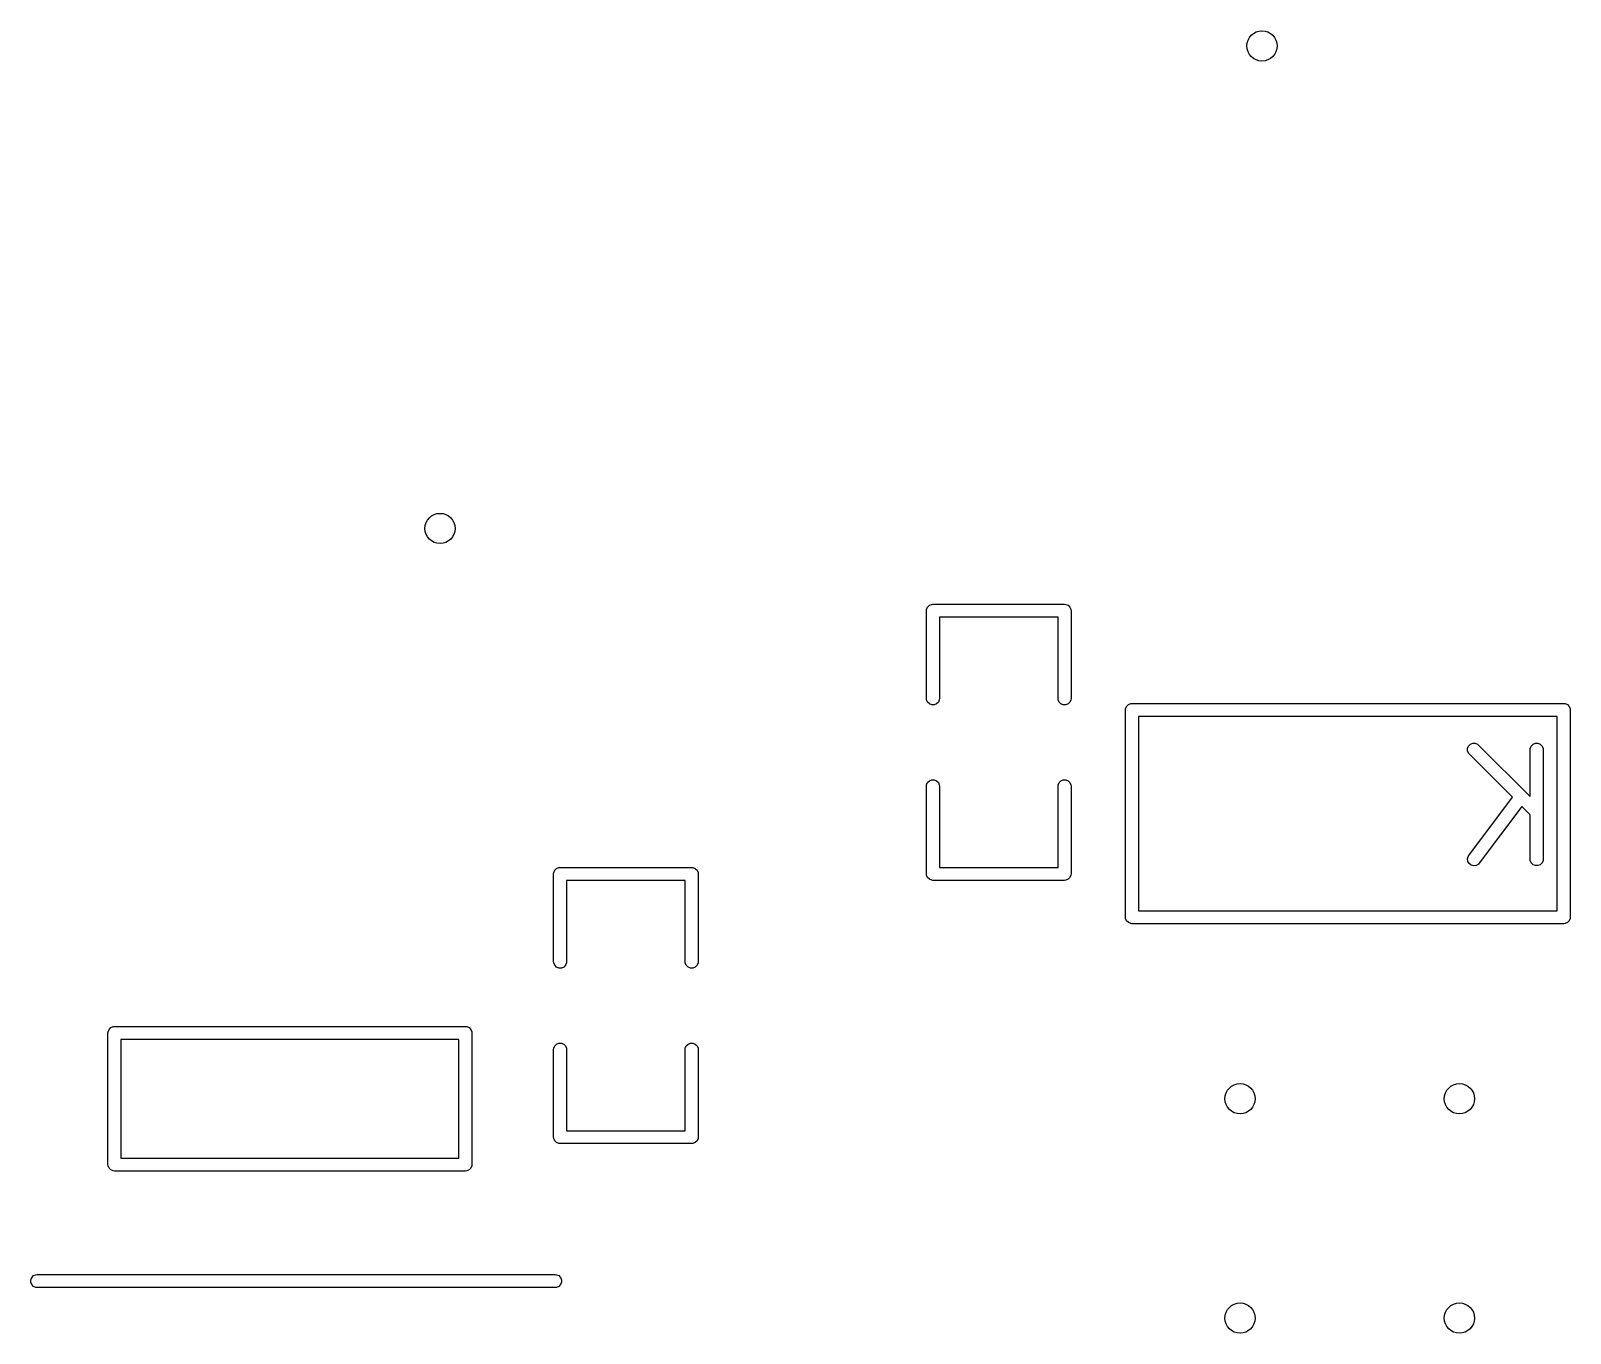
# Model space of a CAD drawing. Extents: x -2.1 to 1.75, y 0.25 to 2.72.
# Drawn here: x 1.049 to 1.751, y 2.038 to 2.632 of the extents above; entities that cross this region are included whole.
import ezdxf

# ---------------------------------------------------------------- set-up
doc = ezdxf.new("R2010")
doc.units = 0
doc.header["$MEASUREMENT"] = 0
doc.layers.add('BLACK', color=7, linetype='CONTINUOUS')

msp = doc.modelspace()

# ---------------------------------------------------------------- linework, layer by layer
at = {"layer": 'BLACK', "linetype": 'CONTINUOUS'}
for p, q in [((1.45705, 2.3675), (1.4571, 2.36808)), ((1.45705, 2.3275), (1.45705, 2.3675)), ((1.4571, 2.36808), (1.45754, 2.36914)), ((1.45754, 2.36914), (1.45836, 2.36996)), ((1.45836, 2.36996), (1.45942, 2.3704)), ((1.45942, 2.3704), (1.46, 2.37045)), ((1.46, 2.37045), (1.52, 2.37045)), ((1.52, 2.37045), (1.52058, 2.3704)), ((1.52058, 2.3704), (1.52164, 2.36996)), ((1.52164, 2.36996), (1.52246, 2.36914)), ((1.52246, 2.36914), (1.5229, 2.36808)), ((1.5229, 2.36808), (1.52295, 2.3675)), ((1.52295, 2.3675), (1.52295, 2.3275)), ((1.51705, 2.36455), (1.46295, 2.36455)), ((1.46295, 2.36455), (1.46295, 2.3275)), ((1.51705, 2.3275), (1.51705, 2.36455)), ((1.4571, 2.32692), (1.45705, 2.3275)), ((1.45754, 2.32586), (1.4571, 2.32692)), ((1.45836, 2.32504), (1.45754, 2.32586)), ((1.45942, 2.3246), (1.45836, 2.32504)), ((1.46058, 2.3246), (1.45942, 2.3246)), ((1.46164, 2.32504), (1.46058, 2.3246)), ((1.46246, 2.32586), (1.46164, 2.32504)), ((1.4629, 2.32692), (1.46246, 2.32586)), ((1.46295, 2.3275), (1.4629, 2.32692)), ((1.5171, 2.32692), (1.51705, 2.3275)), ((1.51754, 2.32586), (1.5171, 2.32692)), ((1.51836, 2.32504), (1.51754, 2.32586)), ((1.51942, 2.3246), (1.51836, 2.32504)), ((1.52058, 2.3246), (1.51942, 2.3246)), ((1.52164, 2.32504), (1.52058, 2.3246)), ((1.52246, 2.32586), (1.52164, 2.32504)), ((1.5229, 2.32692), (1.52246, 2.32586)), ((1.52295, 2.3275), (1.5229, 2.32692)), ((1.54781, 2.32282), (1.54825, 2.32388)), ((1.54825, 2.32388), (1.54907, 2.3247)), ((1.54907, 2.3247), (1.55013, 2.32514)), ((1.55013, 2.32514), (1.55071, 2.3252)), ((1.55071, 2.3252), (1.74756, 2.3252)), ((1.74756, 2.3252), (1.74814, 2.32514)), ((1.74814, 2.32514), (1.7492, 2.3247)), ((1.7492, 2.3247), (1.75001, 2.32388)), ((1.75001, 2.32388), (1.75046, 2.32282)), ((1.54776, 2.32224), (1.54781, 2.32282)), ((1.54776, 2.22776), (1.54776, 2.32224)), ((1.55366, 2.31929), (1.55366, 2.23071)), ((1.74461, 2.31929), (1.55366, 2.31929)), ((1.74461, 2.23071), (1.74461, 2.31929)), ((1.75046, 2.32282), (1.75051, 2.32224)), ((1.75051, 2.32224), (1.75051, 2.22776)), ((1.70376, 2.30475), (1.7042, 2.30582)), ((1.70376, 2.3036), (1.70376, 2.30475)), ((1.7042, 2.30254), (1.70376, 2.3036)), ((1.7042, 2.30582), (1.70502, 2.30663)), ((1.70457, 2.30209), (1.7042, 2.30254)), ((1.72419, 2.28247), (1.70457, 2.30209)), ((1.70502, 2.30663), (1.70608, 2.30707)), ((1.70608, 2.30707), (1.70723, 2.30707)), ((1.70723, 2.30707), (1.7083, 2.30663)), ((1.7083, 2.30663), (1.70875, 2.30626)), ((1.70875, 2.30626), (1.73228, 2.28273)), ((1.73228, 2.30418), (1.73233, 2.30475)), ((1.73228, 2.28273), (1.73228, 2.30418)), ((1.73233, 2.30475), (1.73277, 2.30582)), ((1.73277, 2.30582), (1.73359, 2.30663)), ((1.73359, 2.30663), (1.73465, 2.30707)), ((1.73465, 2.30707), (1.73581, 2.30707)), ((1.73581, 2.30707), (1.73687, 2.30663)), ((1.73687, 2.30663), (1.73768, 2.30582)), ((1.73768, 2.30582), (1.73813, 2.30475)), ((1.73813, 2.30475), (1.73818, 2.30418)), ((1.73818, 2.30418), (1.73818, 2.25418)), ((1.45705, 2.2875), (1.4571, 2.28808)), ((1.4571, 2.28808), (1.45754, 2.28914)), ((1.45754, 2.28914), (1.45836, 2.28996)), ((1.45836, 2.28996), (1.45942, 2.2904)), ((1.45942, 2.2904), (1.46058, 2.2904)), ((1.46058, 2.2904), (1.46164, 2.28996)), ((1.46164, 2.28996), (1.46246, 2.28914)), ((1.46246, 2.28914), (1.4629, 2.28808)), ((1.4629, 2.28808), (1.46295, 2.2875)), ((1.51705, 2.2875), (1.5171, 2.28808)), ((1.5171, 2.28808), (1.51754, 2.28914)), ((1.51754, 2.28914), (1.51836, 2.28996)), ((1.51836, 2.28996), (1.51942, 2.2904)), ((1.51942, 2.2904), (1.52058, 2.2904)), ((1.52058, 2.2904), (1.52164, 2.28996)), ((1.52164, 2.28996), (1.52246, 2.28914)), ((1.52246, 2.28914), (1.5229, 2.28808)), ((1.5229, 2.28808), (1.52295, 2.2875)), ((1.45705, 2.2475), (1.45705, 2.2875)), ((1.46295, 2.2875), (1.46295, 2.25045)), ((1.51705, 2.25045), (1.51705, 2.2875)), ((1.52295, 2.2875), (1.52295, 2.2475)), ((1.7043, 2.25595), (1.72419, 2.28247)), ((1.72841, 2.27825), (1.70902, 2.2524)), ((1.73228, 2.27438), (1.72841, 2.27825)), ((1.73228, 2.25418), (1.73228, 2.27438)), ((1.70371, 2.25434), (1.704, 2.25545)), ((1.70387, 2.2532), (1.70371, 2.25434)), ((1.70446, 2.2522), (1.70387, 2.2532)), ((1.704, 2.25545), (1.7043, 2.25595)), ((1.73233, 2.2536), (1.73228, 2.25418)), ((1.73277, 2.25254), (1.73233, 2.2536)), ((1.73813, 2.2536), (1.73768, 2.25254)), ((1.73818, 2.25418), (1.73813, 2.2536)), ((1.28705, 2.2475), (1.2871, 2.24808)), ((1.28705, 2.2075), (1.28705, 2.2475)), ((1.2871, 2.24808), (1.28754, 2.24914)), ((1.28754, 2.24914), (1.28836, 2.24996)), ((1.28836, 2.24996), (1.28942, 2.2504)), ((1.28942, 2.2504), (1.29, 2.25045)), ((1.29, 2.25045), (1.35, 2.25045)), ((1.35, 2.25045), (1.35058, 2.2504)), ((1.35058, 2.2504), (1.35164, 2.24996)), ((1.35164, 2.24996), (1.35246, 2.24914)), ((1.35246, 2.24914), (1.3529, 2.24808)), ((1.3529, 2.24808), (1.35295, 2.2475)), ((1.35295, 2.2475), (1.35295, 2.2075)), ((1.4571, 2.24692), (1.45705, 2.2475)), ((1.45754, 2.24586), (1.4571, 2.24692)), ((1.45836, 2.24504), (1.45754, 2.24586)), ((1.46295, 2.25045), (1.51705, 2.25045)), ((1.52246, 2.24586), (1.52164, 2.24504)), ((1.5229, 2.24692), (1.52246, 2.24586)), ((1.52295, 2.2475), (1.5229, 2.24692)), ((1.70538, 2.25151), (1.70446, 2.2522)), ((1.7065, 2.25123), (1.70538, 2.25151)), ((1.70764, 2.25139), (1.7065, 2.25123)), ((1.70863, 2.25198), (1.70764, 2.25139)), ((1.70902, 2.2524), (1.70863, 2.25198)), ((1.73359, 2.25172), (1.73277, 2.25254)), ((1.73465, 2.25128), (1.73359, 2.25172)), ((1.73581, 2.25128), (1.73465, 2.25128)), ((1.73687, 2.25172), (1.73581, 2.25128)), ((1.73768, 2.25254), (1.73687, 2.25172)), ((1.34705, 2.24455), (1.29295, 2.24455)), ((1.29295, 2.24455), (1.29295, 2.2075)), ((1.34705, 2.2075), (1.34705, 2.24455)), ((1.45942, 2.2446), (1.45836, 2.24504)), ((1.46, 2.24455), (1.45942, 2.2446)), ((1.52, 2.24455), (1.46, 2.24455)), ((1.52058, 2.2446), (1.52, 2.24455)), ((1.52164, 2.24504), (1.52058, 2.2446)), ((1.54781, 2.22718), (1.54776, 2.22776)), ((1.54825, 2.22612), (1.54781, 2.22718)), ((1.54907, 2.2253), (1.54825, 2.22612)), ((1.55013, 2.22486), (1.54907, 2.2253)), ((1.55071, 2.2248), (1.55013, 2.22486)), ((1.74756, 2.2248), (1.55071, 2.2248)), ((1.55366, 2.23071), (1.74461, 2.23071)), ((1.74814, 2.22486), (1.74756, 2.2248)), ((1.7492, 2.2253), (1.74814, 2.22486)), ((1.75001, 2.22612), (1.7492, 2.2253)), ((1.75046, 2.22718), (1.75001, 2.22612)), ((1.75051, 2.22776), (1.75046, 2.22718)), ((1.2871, 2.20692), (1.28705, 2.2075)), ((1.28754, 2.20586), (1.2871, 2.20692)), ((1.28836, 2.20504), (1.28754, 2.20586)), ((1.28942, 2.2046), (1.28836, 2.20504)), ((1.29058, 2.2046), (1.28942, 2.2046)), ((1.29164, 2.20504), (1.29058, 2.2046)), ((1.29246, 2.20586), (1.29164, 2.20504)), ((1.2929, 2.20692), (1.29246, 2.20586)), ((1.29295, 2.2075), (1.2929, 2.20692)), ((1.3471, 2.20692), (1.34705, 2.2075)), ((1.34754, 2.20586), (1.3471, 2.20692)), ((1.34836, 2.20504), (1.34754, 2.20586)), ((1.34942, 2.2046), (1.34836, 2.20504)), ((1.35058, 2.2046), (1.34942, 2.2046)), ((1.35164, 2.20504), (1.35058, 2.2046)), ((1.35246, 2.20586), (1.35164, 2.20504)), ((1.3529, 2.20692), (1.35246, 2.20586)), ((1.35295, 2.2075), (1.3529, 2.20692)), ((1.08395, 2.17558), (1.0844, 2.17664)), ((1.0844, 2.17664), (1.08521, 2.17746)), ((1.08521, 2.17746), (1.08627, 2.1779)), ((1.08627, 2.1779), (1.08685, 2.17795)), ((1.08685, 2.17795), (1.24685, 2.17795)), ((1.24685, 2.17795), (1.24743, 2.1779)), ((1.24743, 2.1779), (1.24849, 2.17746)), ((1.24849, 2.17746), (1.24931, 2.17664)), ((1.24931, 2.17664), (1.24975, 2.17558)), ((1.0839, 2.175), (1.08395, 2.17558)), ((1.0839, 2.115), (1.0839, 2.175)), ((1.0898, 2.17205), (1.0898, 2.11795)), ((1.2439, 2.17205), (1.0898, 2.17205)), ((1.2439, 2.11795), (1.2439, 2.17205)), ((1.24975, 2.17558), (1.2498, 2.175)), ((1.2498, 2.175), (1.2498, 2.115)), ((1.2871, 2.16808), (1.28754, 2.16914)), ((1.28754, 2.16914), (1.28836, 2.16996)), ((1.28836, 2.16996), (1.28942, 2.1704)), ((1.28942, 2.1704), (1.29058, 2.1704)), ((1.29058, 2.1704), (1.29164, 2.16996)), ((1.29164, 2.16996), (1.29246, 2.16914)), ((1.29246, 2.16914), (1.2929, 2.16808)), ((1.3471, 2.16808), (1.34754, 2.16914)), ((1.34754, 2.16914), (1.34836, 2.16996)), ((1.34836, 2.16996), (1.34942, 2.1704)), ((1.34942, 2.1704), (1.35058, 2.1704)), ((1.35058, 2.1704), (1.35164, 2.16996)), ((1.35164, 2.16996), (1.35246, 2.16914)), ((1.35246, 2.16914), (1.3529, 2.16808)), ((1.28705, 2.1675), (1.2871, 2.16808)), ((1.28705, 2.1275), (1.28705, 2.1675)), ((1.2929, 2.16808), (1.29295, 2.1675)), ((1.29295, 2.1675), (1.29295, 2.13045)), ((1.34705, 2.1675), (1.3471, 2.16808)), ((1.34705, 2.13045), (1.34705, 2.1675)), ((1.3529, 2.16808), (1.35295, 2.1675)), ((1.35295, 2.1675), (1.35295, 2.1275)), ((1.2871, 2.12692), (1.28705, 2.1275)), ((1.28754, 2.12586), (1.2871, 2.12692)), ((1.29295, 2.13045), (1.34705, 2.13045)), ((1.3529, 2.12692), (1.35246, 2.12586)), ((1.35295, 2.1275), (1.3529, 2.12692)), ((1.28836, 2.12504), (1.28754, 2.12586)), ((1.28942, 2.1246), (1.28836, 2.12504)), ((1.29, 2.12455), (1.28942, 2.1246)), ((1.35, 2.12455), (1.29, 2.12455)), ((1.35058, 2.1246), (1.35, 2.12455)), ((1.35164, 2.12504), (1.35058, 2.1246)), ((1.35246, 2.12586), (1.35164, 2.12504)), ((1.08395, 2.11442), (1.0839, 2.115)), ((1.0844, 2.11336), (1.08395, 2.11442)), ((1.08521, 2.11254), (1.0844, 2.11336)), ((1.08627, 2.1121), (1.08521, 2.11254)), ((1.0898, 2.11795), (1.2439, 2.11795)), ((1.24849, 2.11254), (1.24743, 2.1121)), ((1.24931, 2.11336), (1.24849, 2.11254)), ((1.24975, 2.11442), (1.24931, 2.11336)), ((1.2498, 2.115), (1.24975, 2.11442)), ((1.08685, 2.11205), (1.08627, 2.1121)), ((1.24685, 2.11205), (1.08685, 2.11205)), ((1.24743, 2.1121), (1.24685, 2.11205)), ((1.0487, 2.06248), (1.04914, 2.06354)), ((1.04914, 2.06354), (1.04996, 2.06436)), ((1.04996, 2.06436), (1.05102, 2.0648)), ((1.05102, 2.0648), (1.0516, 2.06485)), ((1.0516, 2.06485), (1.2878, 2.06485)), ((1.2878, 2.06485), (1.28838, 2.0648)), ((1.28838, 2.0648), (1.28944, 2.06436)), ((1.28944, 2.06436), (1.29026, 2.06354)), ((1.29026, 2.06354), (1.2907, 2.06248)), ((1.0487, 2.06132), (1.0487, 2.06248)), ((1.04914, 2.06026), (1.0487, 2.06132)), ((1.04996, 2.05944), (1.04914, 2.06026)), ((1.05102, 2.059), (1.04996, 2.05944)), ((1.0516, 2.05895), (1.05102, 2.059)), ((1.2878, 2.05895), (1.0516, 2.05895)), ((1.28838, 2.059), (1.2878, 2.05895)), ((1.28944, 2.05944), (1.28838, 2.059)), ((1.29026, 2.06026), (1.28944, 2.05944)), ((1.2907, 2.06132), (1.29026, 2.06026)), ((1.2907, 2.06248), (1.2907, 2.06132))]:
    msp.add_line(p, q, dxfattribs=at)
at = {"layer": 'BLACK'}
for centre in [(1.61, 2.625), (1.23528, 2.405), (1.6, 2.145), (1.7, 2.145), (1.6, 2.045), (1.7, 2.045)]:
    msp.add_circle(centre, 0.00689, dxfattribs=at)

doc.saveas('drawing.dxf')
